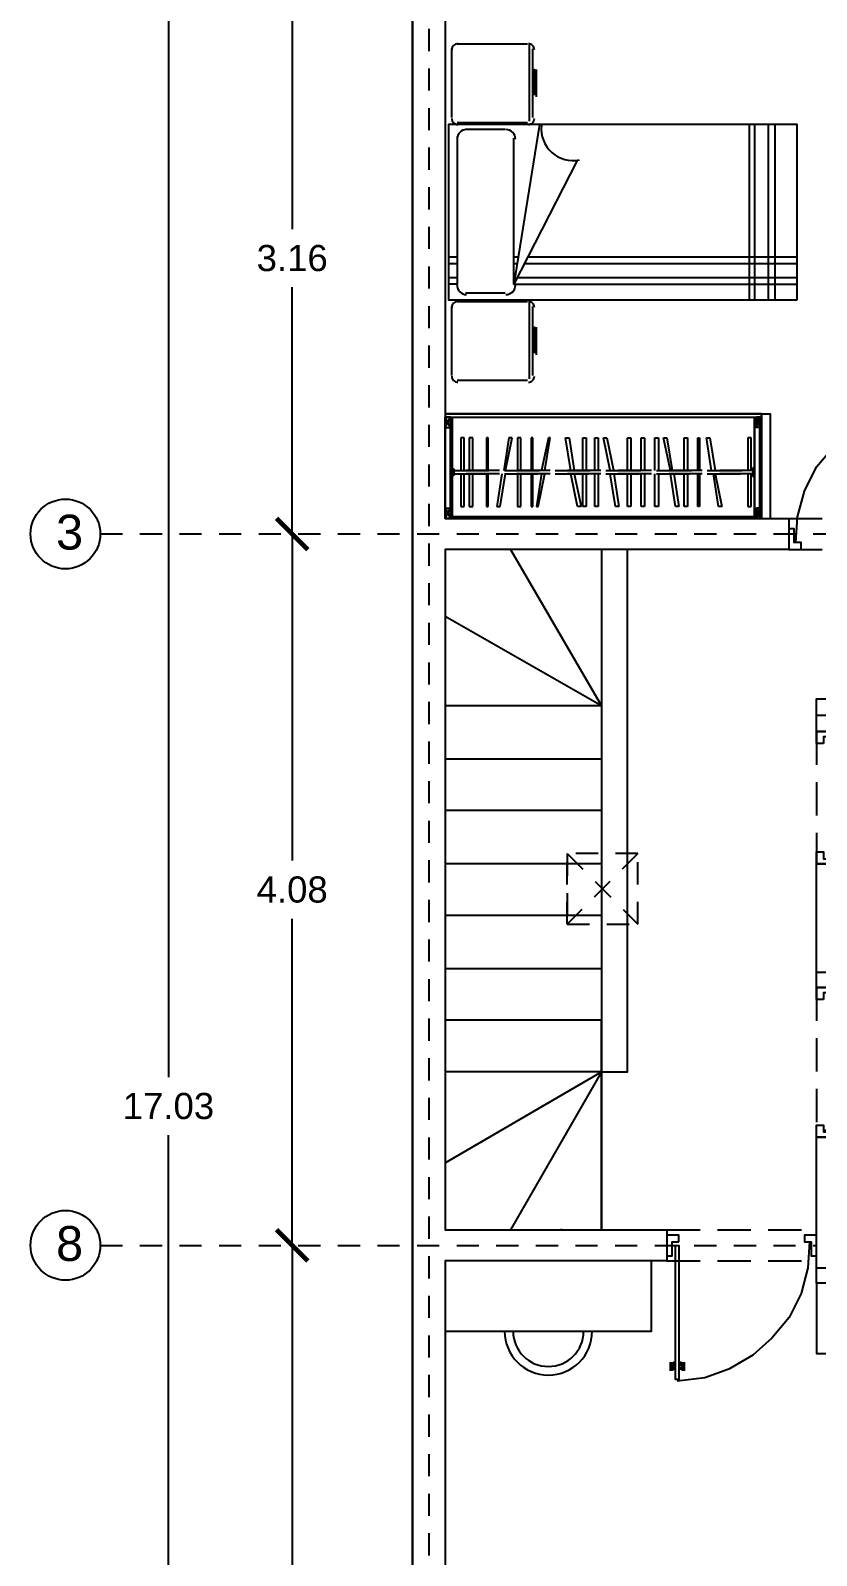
# Model space of a CAD drawing. Header units: metres. Extents: x -5 to 105, y 23 to 139.
# Drawn here: x 36.19 to 40.7, y 125.59 to 134.33 of the extents above; entities that cross this region are included whole.
import ezdxf

# ---------------------------------------------------------------- set-up
doc = ezdxf.new("R2010")
doc.units = ezdxf.units.M
doc.linetypes.add('DASHED2', pattern=[9.525, 6.35, -3.175])
for name, color, linetype in [('Carpinteria', 32, 'Continuous'), ('Cotas', 1, 'Continuous'), ('Ejes', 30, 'DASHED2'), ('Escalera', 252, 'Continuous'), ('Muebles', 41, 'Continuous'), ('Muros', 8, 'Continuous'), ('Proyecciones', 254, 'DASHED2'), ('Proyecciones Cubos de Luz', 254, 'DASHED2'), ('Puertas', 33, 'Continuous')]:
    doc.layers.add(name, color=color, linetype=linetype)
doc.styles.get("Standard").update_dxf_attribs({"font": 'arial.ttf'})
doc.dimstyles.new('Cotas', dxfattribs={"dimtxt": 0.15, "dimasz": 0.18, "dimexe": 0.18, "dimexo": 0.0625, "dimgap": 0.09, "dimtad": 0, "dimtih": 1, "dimtoh": 1, "dimzin": 0, "dimdsep": 46, "dimtxsty": 'Standard', "dimblk": 'ARCHTICK', "dimcen": 0.09, "dimse1": 1, "dimse2": 1, "dimclre": 30, "dimadec": 0, "dimazin": 0, "dimtfac": 1, "dimtofl": 0, "dimtmove": 0, "dimatfit": 3, "dimfxl": 1, "dimtolj": 1, "dimtzin": 0, "dimarcsym": 0})

# ---------------------------------------------------------------- blocks, each defined once
blk = doc.blocks.new('_ArchTick')
at = {"color": 0, "linetype": 'ByBlock', "const_width": 0.15}
blk.add_lwpolyline([(-0.5, -0.5), (0.5, 0.5)], dxfattribs=at)
blk = doc.blocks.new('*D62')
at = {"layer": 'Cotas', "color": 0, "lineweight": -2, "ltscale": 0.03, "transparency": 16777216}
for p, q in [((37.6902, 127.3675), (37.6902, 124.8209)), ((37.6902, 121.9411), (37.6902, 124.4876))]:
    blk.add_line(p, q, dxfattribs=at)
at = {"layer": 'Defpoints', "color": 0, "ltscale": 0.03, "transparency": 16777216}
for p in [(37.6902, 127.3675), (39.8386, 127.3675), (38.3805, 121.9411)]:
    blk.add_point(p, dxfattribs=at)
at = {"layer": 'Cotas', "color": 0, "lineweight": -2, "ltscale": 0.03, "transparency": 16777216, "xscale": 0.18, "yscale": 0.18, "zscale": 0.18}
for p, rotation in [((37.6902, 127.3675), 90), ((37.6902, 121.9411), 270)]:
    blk.add_blockref('_ArchTick', p, dxfattribs=dict(at, rotation=rotation))
at = {"layer": 'Cotas', "color": 0, "ltscale": 0.03, "transparency": 16777216, "insert": (37.6902, 124.6543), "char_height": 0.15, "attachment_point": 5}
blk.add_mtext('\\A1;5.43', dxfattribs=at)
blk = doc.blocks.new('*D63')
at = {"layer": 'Cotas', "color": 0, "lineweight": -2, "ltscale": 0.03, "transparency": 16777216}
for p, q in [((37.6902, 131.4462), (37.6902, 129.5734)), ((37.6902, 127.3675), (37.6902, 129.2402))]:
    blk.add_line(p, q, dxfattribs=at)
at = {"layer": 'Defpoints', "color": 0, "ltscale": 0.03, "transparency": 16777216}
for p in [(37.6902, 131.4462), (40.538, 131.4462), (39.8386, 127.3675)]:
    blk.add_point(p, dxfattribs=at)
at = {"layer": 'Cotas', "color": 0, "lineweight": -2, "ltscale": 0.03, "transparency": 16777216, "xscale": 0.18, "yscale": 0.18, "zscale": 0.18}
for p, rotation in [((37.6902, 131.4462), 90), ((37.6902, 127.3675), 270)]:
    blk.add_blockref('_ArchTick', p, dxfattribs=dict(at, rotation=rotation))
at = {"layer": 'Cotas', "color": 0, "ltscale": 0.03, "transparency": 16777216, "insert": (37.6902, 129.4068), "char_height": 0.15, "attachment_point": 5}
blk.add_mtext('\\A1;4.08', dxfattribs=at)
blk = doc.blocks.new('*D65')
at = {"layer": 'Cotas', "color": 0, "lineweight": -2, "ltscale": 0.03, "transparency": 16777216}
for p, q in [((36.9808, 136.5692), (36.9808, 128.3322)), ((36.9808, 119.5361), (36.9808, 127.9989))]:
    blk.add_line(p, q, dxfattribs=at)
at = {"layer": 'Defpoints', "color": 0, "ltscale": 0.03, "transparency": 16777216}
for p in [(36.9808, 136.5692), (36.9808, 136.5692), (37.6902, 119.5361)]:
    blk.add_point(p, dxfattribs=at)
at = {"layer": 'Cotas', "color": 0, "lineweight": -2, "ltscale": 0.03, "transparency": 16777216, "xscale": 0.18, "yscale": 0.18, "zscale": 0.18}
for p, rotation in [((36.9808, 136.5692), 90), ((36.9808, 119.5361), 270)]:
    blk.add_blockref('_ArchTick', p, dxfattribs=dict(at, rotation=rotation))
at = {"layer": 'Cotas', "color": 0, "ltscale": 0.03, "transparency": 16777216, "insert": (36.9808, 128.1656), "char_height": 0.15, "attachment_point": 5}
blk.add_mtext('\\A1;17.03', dxfattribs=at)
blk = doc.blocks.new('*D67')
at = {"layer": 'Cotas', "color": 0, "lineweight": -2, "ltscale": 0.03, "transparency": 16777216}
for p, q in [((45.2823, 128.9339), (45.2823, 128.2532)), ((45.2823, 127.2394), (45.2823, 127.9201))]:
    blk.add_line(p, q, dxfattribs=at)
at = {"layer": 'Defpoints', "color": 0, "ltscale": 0.03, "transparency": 16777216}
for p in [(43.602, 128.9339), (40.6957, 127.2394), (45.2823, 127.2394)]:
    blk.add_point(p, dxfattribs=at)
at = {"layer": 'Cotas', "color": 0, "lineweight": -2, "ltscale": 0.03, "transparency": 16777216, "xscale": 0.18, "yscale": 0.18, "zscale": 0.18}
for p, rotation in [((45.2823, 128.9339), 90), ((45.2823, 127.2394), 270)]:
    blk.add_blockref('_ArchTick', p, dxfattribs=dict(at, rotation=rotation))
at = {"layer": 'Cotas', "color": 0, "ltscale": 0.03, "transparency": 16777216, "insert": (45.2823, 128.0867), "char_height": 0.15, "attachment_point": 5}
blk.add_mtext('\\A1;1.69', dxfattribs=at)
blk = doc.blocks.new('*D71')
at = {"layer": 'Cotas', "color": 0, "lineweight": -2, "ltscale": 0.03, "transparency": 16777216}
for p, q in [((37.6902, 134.6087), (37.6902, 133.1941)), ((37.6902, 131.4462), (37.6902, 132.8608))]:
    blk.add_line(p, q, dxfattribs=at)
at = {"layer": 'Defpoints', "color": 0, "ltscale": 0.03, "transparency": 16777216}
for p in [(37.6902, 134.6087), (38.3903, 134.6087), (40.538, 131.4462)]:
    blk.add_point(p, dxfattribs=at)
at = {"layer": 'Cotas', "color": 0, "lineweight": -2, "ltscale": 0.03, "transparency": 16777216, "xscale": 0.18, "yscale": 0.18, "zscale": 0.18}
for p, rotation in [((37.6902, 134.6087), 90), ((37.6902, 131.4462), 270)]:
    blk.add_blockref('_ArchTick', p, dxfattribs=dict(at, rotation=rotation))
at = {"layer": 'Cotas', "color": 0, "ltscale": 0.03, "transparency": 16777216, "insert": (37.6902, 133.0274), "char_height": 0.15, "attachment_point": 5}
blk.add_mtext('\\A1;3.16', dxfattribs=at)
blk = doc.blocks.new('Puerta2')
at = {"lineweight": 25}
for points in [[(57.4207, 139.2663), (57.4207, 139.3057), (57.3518, 139.3057), (57.3518, 139.1875), (57.3813, 139.1875), (57.3813, 139.2663)], [(58.2089, 139.3057), (58.1399, 139.3057), (58.1399, 139.2663), (58.1793, 139.2663), (58.1793, 139.1875), (58.2089, 139.1875)], [(57.401, 139.2466), (57.4207, 139.2466), (57.4207, 138.4782), (57.401, 138.4782)]]:
    blk.add_lwpolyline(points, close=True, dxfattribs=at)
for points in [[(58.1695, 139.2663), (58.1596, 139.1186), (58.1202, 138.9708), (58.0513, 138.8328), (57.9527, 138.7146), (57.8444, 138.6161), (57.7064, 138.5373), (57.5685, 138.488), (57.4109, 138.4683)], [(57.3715, 138.5865), (57.3715, 138.5865)], [(57.3715, 138.5767), (57.3715, 138.5767)], [(57.3715, 138.5767), (57.3715, 138.5767)], [(57.3715, 138.5274), (57.3715, 138.5767)], [(57.3813, 138.5767), (57.3813, 138.5274)], [(57.3813, 138.557), (57.3912, 138.557), (57.3912, 138.5767), (57.401, 138.5767)], [(57.3813, 138.5471), (57.3912, 138.5471), (57.3912, 138.5373), (57.401, 138.5373)], [(57.4207, 138.5767), (57.4306, 138.5767), (57.4306, 138.557), (57.4404, 138.557)], [(57.4404, 138.5471), (57.4306, 138.5471), (57.4306, 138.5373), (57.4207, 138.5373)], [(57.4404, 138.5865), (57.4404, 138.5865)], [(57.4404, 138.5767), (57.4404, 138.5767)], [(57.4404, 138.5274), (57.4404, 138.5767)], [(57.4503, 138.5767), (57.4503, 138.5274)]]:
    blk.add_lwpolyline(points, dxfattribs=at)
blk = doc.blocks.new('Puerta1')
at = {"lineweight": 25}
for points in [[(59.3419, 134.5769), (59.3419, 134.6163), (59.2729, 134.6163), (59.2729, 134.5079), (59.3025, 134.5079), (59.3025, 134.5769)], [(60.0315, 134.6163), (59.9625, 134.6163), (59.9625, 134.5769), (60.002, 134.5769), (60.002, 134.5079), (60.0315, 134.5079)], [(59.3222, 134.5572), (59.3419, 134.5572), (59.3419, 133.8872), (59.3222, 133.8872)]]:
    blk.add_lwpolyline(points, close=True, dxfattribs=at)
for points in [[(60.002, 134.5424), (59.9921, 134.4488), (59.9527, 134.3207), (59.8936, 134.2025), (59.8049, 134.0941), (59.7064, 134.0055), (59.5882, 133.9365), (59.4601, 133.8971), (59.3419, 133.8872)], [(59.2926, 133.9956), (59.2926, 133.9956)], [(59.2926, 133.9464), (59.2926, 133.9956)], [(59.3025, 133.9956), (59.3025, 133.9464)], [(59.3025, 133.9759), (59.3123, 133.9759), (59.3123, 133.9858), (59.3222, 133.9858)], [(59.3025, 133.9661), (59.3123, 133.9661), (59.3123, 133.9464), (59.3222, 133.9464)], [(59.3419, 133.9858), (59.3517, 133.9858), (59.3517, 133.9759), (59.3616, 133.9759)], [(59.3616, 133.9661), (59.3517, 133.9661), (59.3517, 133.9464), (59.3419, 133.9464)], [(59.3616, 133.9956), (59.3616, 133.9956)], [(59.3616, 133.9464), (59.3616, 133.9956)], [(59.3714, 133.9956), (59.3714, 133.9464)], [(59.2926, 133.9464), (59.2926, 133.9464)], [(59.2926, 133.9365), (59.2926, 133.9365)], [(59.3616, 133.9464), (59.3616, 133.9464)], [(59.3616, 133.9365), (59.3616, 133.9365)]]:
    blk.add_lwpolyline(points, dxfattribs=at)
blk = doc.blocks.new('Rec2.1')
at = {"lineweight": 25}
for points in [[(69.9144, 146.094), (69.9144, 146.4881)], [(69.9341, 146.0644), (69.9341, 146.5078)], [(69.9439, 146.5176), (70.3479, 146.5176)], [(70.3774, 146.4881), (70.3774, 146.094)], [(69.8947, 146.2122), (69.8947, 146.3699)], [(69.9045, 146.36), (69.9045, 146.2122), (69.9045, 146.36)], [(69.9045, 146.3501), (69.9144, 146.3501)], [(69.9045, 146.2319), (69.9144, 146.2319)], [(68.5252, 145.0495), (68.5252, 146.0544)], [(68.5646, 145.0495), (68.5646, 146.0544)], [(68.6435, 145.0495), (68.6435, 146.0544)], [(68.673, 145.0495), (68.673, 146.0544)], [(70.3479, 146.0644), (69.9439, 146.0644)], [(69.6582, 145.2564), (70.0227, 145.9657), (68.3972, 145.9657)], [(69.875, 145.0495), (70.0227, 145.9657), (70.0227, 145.1283)], [(70.2986, 146.015), (70.072, 146.015)], [(70.3479, 145.1283), (70.3479, 145.9657), (70.3971, 145.9657)], [(70.003, 145.9263), (68.3972, 145.9263)], [(70.3971, 145.9263), (70.3479, 145.9263)], [(69.9636, 145.8475), (68.3972, 145.8475)], [(69.9439, 145.8081), (68.3972, 145.8081)], [(70.0227, 145.8081), (69.9932, 145.8081)], [(70.0227, 145.8475), (70.003, 145.8475)], [(70.3971, 145.8475), (70.3479, 145.8475)], [(70.3971, 145.8081), (70.3479, 145.8081)], [(70.072, 145.079), (70.2986, 145.079)], [(69.9144, 144.616), (69.9144, 145.0101)], [(69.9341, 144.5864), (69.9341, 145.0298)], [(69.9439, 145.0396), (70.3479, 145.0396)], [(70.3774, 145.0101), (70.3774, 144.616)], [(69.8947, 144.7342), (69.8947, 144.8918)], [(69.9045, 144.882), (69.9045, 144.7342), (69.9045, 144.882)], [(69.9045, 144.8721), (69.9144, 144.8721)], [(69.9045, 144.7539), (69.9144, 144.7539)], [(70.3479, 144.5864), (69.9439, 144.5864)]]:
    blk.add_lwpolyline(points, dxfattribs=at)
blk.add_lwpolyline([(68.3972, 146.0544), (68.3972, 145.0495), (70.3971, 145.0495), (70.3971, 146.0544)], close=True, dxfattribs=at)
for centre, radius, start, end in [((69.939, 146.493), 0.0345, 89.99993, 180.00007), ((70.3429, 146.493), 0.0345, 359.99993, 90.00007), ((69.939, 146.0989), 0.0345, 179.99993, 270.00007), ((70.0671, 145.9706), 0.0542, 89.99995, 180.00005), ((70.2937, 145.9706), 0.0542, 359.99995, 90.00005), ((70.3429, 146.0989), 0.0345, 269.99993, 0.00007), ((69.6828, 145.0741), 0.1823, 354.30908, 101.61804), ((70.0671, 145.1332), 0.0542, 179.99995, 270.00005), ((70.2937, 145.1332), 0.0542, 269.99995, 0.00005), ((69.939, 145.015), 0.0345, 89.99993, 180.00007), ((70.3429, 145.015), 0.0345, 359.99993, 90.00007), ((69.939, 144.6209), 0.0345, 179.99993, 270.00007), ((70.3429, 144.6209), 0.0345, 269.99993, 0.00007)]:
    blk.add_arc(centre, radius, start, end, dxfattribs=at)

msp = doc.modelspace()

# ---------------------------------------------------------------- linework, layer by layer
at = {"lineweight": 25}
for points in [[(39.2376, 127.4561), (39.2277, 127.4561)], [(39.8287, 127.4561), (39.8287, 127.4561)]]:
    msp.add_lwpolyline(points, dxfattribs=at)
at = {"layer": 'Carpinteria', "lineweight": 25}
for points in [[(38.6071, 132.1358), (38.5676, 132.1358), (40.4297, 132.1358), (40.4297, 131.5349)], [(40.3804, 132.1358), (40.3804, 131.5349)], [(38.5676, 132.1161), (38.5676, 132.1161)], [(38.5972, 132.057), (38.5676, 132.1161), (38.5676, 131.5349), (38.5972, 131.594)], [(38.5676, 132.057), (38.5972, 132.1161), (38.5676, 132.1161), (38.5676, 132.057), (38.5972, 132.057), (38.5972, 132.1161)], [(38.5676, 131.594), (38.5972, 131.5349), (38.5972, 132.1161), (38.6071, 132.1161), (38.6071, 131.5349), (38.5972, 131.5349), (38.5676, 131.5349), (38.5676, 131.594), (38.5972, 131.594), (38.5972, 131.5349)], [(38.6071, 131.5349), (38.6071, 132.1161)], [(40.341, 132.1161), (40.341, 132.1161)], [(40.3509, 132.057), (40.3706, 132.1161), (40.3509, 132.1161), (40.3706, 132.057)], [(40.3706, 132.1161), (40.3706, 132.057), (40.3509, 132.057), (40.3509, 132.1161)], [(40.3509, 131.5349), (40.3509, 131.594), (40.3706, 131.5349), (40.3706, 132.1161), (40.3804, 132.1161), (40.3804, 131.5349), (40.3706, 131.5349), (40.3706, 131.594), (40.3509, 131.594)], [(40.341, 131.5447), (38.6071, 131.5447)], [(40.341, 131.5349), (40.341, 131.5349)], [(40.3706, 131.594), (40.3509, 131.5349), (40.3706, 131.5349)], [(40.6957, 127.1507), (40.6957, 126.7468), (41.5725, 126.7468)]]:
    msp.add_lwpolyline(points, dxfattribs=at)
for points in [[(38.5676, 132.1161), (40.3804, 132.1161), (40.3804, 132.1358), (38.5676, 132.1358)], [(38.5676, 132.1161), (38.5676, 131.5349)], [(40.341, 131.5349), (40.341, 132.1161)], [(38.5676, 126.8749), (39.7499, 126.8749), (39.7499, 127.2788), (38.5676, 127.2788)]]:
    msp.add_lwpolyline(points, close=True, dxfattribs=at)
at = {"layer": 'Cotas'}
for centre in [(36.3902, 131.4462), (36.3902, 127.3675)]:
    msp.add_circle(centre, 0.2, dxfattribs=at)
at = {"layer": 'Ejes', "ltscale": 0.02}
for points in [[(38.4741, 138.4283), (38.4741, 117.7205)], [(36.5902, 131.4462), (41.5725, 131.4462)], [(40.6957, 130.4068), (46.3872, 130.4068)], [(40.6957, 128.9339), (46.3823, 128.9339)], [(36.5902, 127.3675), (40.6957, 127.3675)], [(40.6957, 127.2394), (46.3823, 127.2394)]]:
    msp.add_lwpolyline(points, dxfattribs=at)
at = {"layer": 'Escalera'}
for points in [[(38.942, 131.3575), (39.4642, 130.461), (38.5676, 130.9733)], [(39.4642, 130.461), (38.5676, 130.461)], [(39.4642, 130.1556), (38.5676, 130.1556)], [(39.4642, 129.86), (38.5676, 129.86)], [(39.4642, 129.5546), (38.5676, 129.5546)], [(39.4642, 129.259), (38.5676, 129.259)], [(39.4642, 128.9536), (38.5676, 128.9536)], [(39.4642, 128.6581), (38.5676, 128.6581)], [(39.4642, 127.4561), (39.4642, 128.6581)], [(39.4642, 128.3625), (38.5676, 128.3625)], [(38.5676, 127.8404), (39.4642, 128.3625), (38.942, 127.4561)], [(39.4642, 128.3625), (39.4642, 127.4561)]]:
    msp.add_lwpolyline(points, dxfattribs=at)
at = {"layer": 'Muebles'}
for radius, start, end in [(0.2512, 180.00003, 359.99997), (0.202, 180.00021, 359.99979)]:
    msp.add_arc((39.1588, 126.8749), radius, start, end, dxfattribs=at)
at = {"layer": 'Muros'}
msp.add_lwpolyline([(40.3903, 134.7072), (40.3903, 134.5299), (38.5676, 134.5299), (38.5676, 131.5349), (40.538, 131.5349), (40.538, 131.3575), (38.5676, 131.3575), (38.5676, 127.4561), (39.8386, 127.4561), (39.8386, 127.2788), (38.5676, 127.2788), (38.5676, 119.5361), (38.3805, 119.5361), (38.3805, 134.7072), (38.3805, 123.5547), (38.3805, 134.7072)], close=True, dxfattribs=at)
for points in [[(44.5774, 130.3132), (40.6957, 130.3132), (40.6957, 130.5004), (42.5183, 130.5004), (42.5183, 131.1506), (42.6956, 131.1506), (42.6956, 130.5004), (44.3902, 130.5004), (44.3902, 134.5299), (42.5774, 134.5299), (42.5774, 134.7072), (44.5774, 134.7072), (44.5774, 130.3132), (44.5774, 134.7072)], [(44.5872, 121.0524), (41.5725, 121.0524), (41.5725, 125.7222), (41.7597, 125.7222), (41.7597, 121.2396), (43.602, 121.2396), (43.602, 122.5893), (42.5183, 122.5893), (42.5183, 122.7765), (43.602, 122.7765), (43.602, 127.1507), (41.7597, 127.1507), (41.7597, 126.4906), (41.5725, 126.4906), (41.5725, 127.1507), (40.6957, 127.1507), (40.6957, 127.9881), (40.873, 127.9881), (40.873, 127.328), (43.7892, 127.328), (43.7892, 122.5893), (43.7892, 121.2396), (44.5872, 121.2396)]]:
    msp.add_lwpolyline(points, dxfattribs=at)
at = {"layer": 'Muros', "lineweight": 25}
msp.add_lwpolyline([(39.4642, 131.3575), (39.4642, 128.3625), (39.612, 128.3625), (39.612, 131.3575)], dxfattribs=at)
msp.add_lwpolyline([(40.6957, 129.5546), (40.873, 129.5546), (40.873, 129.0226), (43.602, 129.0226), (43.602, 129.5152), (43.7892, 129.5152), (43.7892, 128.8453), (40.6957, 128.8453)], close=True, dxfattribs=at)
at = {"layer": 'Proyecciones', "ltscale": 0.03}
for points in [[(38.676, 131.8107), (38.676, 131.9979), (38.6563, 131.9979), (38.6563, 131.8107)], [(38.7253, 131.8107), (38.7253, 131.9979), (38.7056, 131.9979), (38.7056, 131.8107)], [(38.8139, 131.8107), (38.8139, 131.9979), (38.8041, 131.9979), (38.8041, 131.8107)], [(38.9125, 131.8107), (38.9519, 131.9979), (38.9322, 131.9979), (38.9026, 131.8107)], [(39.0011, 131.8107), (39.0011, 131.9979), (38.9814, 131.9979), (38.9814, 131.8107)], [(39.0701, 131.8107), (39.0701, 131.9979), (39.0602, 131.9979), (39.0602, 131.8107)], [(39.1391, 131.8107), (39.1686, 131.9979), (39.1588, 131.9979), (39.1194, 131.8107)], [(39.2868, 131.8107), (39.2573, 131.9979), (39.277, 131.9979), (39.3065, 131.8107)], [(39.3558, 131.8107), (39.3558, 131.9979), (39.3755, 131.9979), (39.3755, 131.8107)], [(39.4248, 131.8107), (39.4248, 131.9979), (39.4445, 131.9979), (39.4445, 131.8107)], [(39.5134, 131.8107), (39.474, 131.9979), (39.4937, 131.9979), (39.5331, 131.8107)], [(39.612, 131.8107), (39.612, 131.9979), (39.6317, 131.9979), (39.6317, 131.8107)], [(39.6908, 131.8107), (39.6908, 131.9979), (39.7105, 131.9979), (39.7105, 131.8107)], [(39.7696, 131.8107), (39.7696, 131.9979), (39.7893, 131.9979), (39.7893, 131.8107)], [(39.8583, 131.8107), (39.8189, 131.9979), (39.8386, 131.9979), (39.8681, 131.8107)], [(39.9371, 131.8107), (39.9371, 131.9979), (39.9568, 131.9979), (39.9568, 131.8107)], [(40.0159, 131.8107), (40.0159, 131.9979), (40.0257, 131.9979), (40.0257, 131.8107)], [(40.0947, 131.8107), (40.0652, 131.9979), (40.0849, 131.9979), (40.1144, 131.8107)], [(40.3213, 131.8107), (40.3213, 131.9979), (40.3016, 131.9979), (40.3016, 131.8107)], [(38.6169, 131.7812), (38.6169, 131.8206), (38.6169, 131.7812), (38.6071, 131.7812), (38.6071, 131.8206), (38.6169, 131.8206)], [(38.6169, 131.8107), (40.3016, 131.8107)], [(38.6169, 131.791), (40.3312, 131.791), (38.6268, 131.791)], [(38.6563, 131.791), (38.6563, 131.6038), (38.676, 131.6038), (38.676, 131.791)], [(38.7056, 131.791), (38.7056, 131.6038), (38.7253, 131.6038), (38.7253, 131.791)], [(38.8041, 131.791), (38.8041, 131.6038), (38.8139, 131.6038), (38.8139, 131.791)], [(38.8928, 131.791), (38.8632, 131.6038), (38.8829, 131.6038), (38.9125, 131.791)], [(38.9814, 131.791), (38.9814, 131.6038), (39.0011, 131.6038), (39.0011, 131.791)], [(39.0602, 131.791), (39.0602, 131.6038), (39.0701, 131.6038), (39.0701, 131.791)], [(39.1194, 131.791), (39.0898, 131.6038), (39.0997, 131.6038), (39.1391, 131.791)], [(39.3065, 131.791), (39.346, 131.6038), (39.3263, 131.6038), (39.2868, 131.791)], [(39.3755, 131.791), (39.3755, 131.6038), (39.3558, 131.6038), (39.3558, 131.791)], [(39.4445, 131.791), (39.4445, 131.6038), (39.4248, 131.6038), (39.4248, 131.791)], [(39.5331, 131.791), (39.5627, 131.6038), (39.543, 131.6038), (39.5134, 131.791)], [(39.6317, 131.791), (39.6317, 131.6038), (39.612, 131.6038), (39.612, 131.791)], [(39.7105, 131.791), (39.7105, 131.6038), (39.6908, 131.6038), (39.6908, 131.791)], [(39.7893, 131.791), (39.7893, 131.6038), (39.7696, 131.6038), (39.7696, 131.791)], [(39.878, 131.791), (39.9075, 131.6038), (39.8878, 131.6038), (39.8583, 131.791)], [(39.9568, 131.791), (39.9568, 131.6038), (39.9371, 131.6038), (39.9371, 131.791)], [(40.0257, 131.791), (40.0257, 131.6038), (40.0159, 131.6038), (40.0159, 131.791)], [(40.1144, 131.791), (40.1538, 131.6038), (40.1341, 131.6038), (40.1046, 131.791)], [(40.3016, 131.791), (40.3016, 131.6038), (40.3213, 131.6038), (40.3213, 131.791)], [(40.3312, 131.7762), (40.341, 131.7762), (40.341, 131.8255), (40.3312, 131.8255), (40.3312, 131.7762)], [(40.538, 131.5349), (41.3952, 131.5349)], [(40.538, 131.3575), (41.3952, 131.3575), (41.3952, 130.5004)], [(40.6957, 130.3132), (40.6957, 129.5546)], [(40.6957, 128.8453), (40.6957, 127.9881)], [(39.8386, 127.4561), (40.6957, 127.4561)], [(39.8386, 127.2788), (40.6957, 127.2788)]]:
    msp.add_lwpolyline(points, dxfattribs=at)
msp.add_lwpolyline([(40.3312, 131.8107), (38.6268, 131.8107)], close=True, dxfattribs=at)
at = {"layer": 'Proyecciones Cubos de Luz', "lineweight": 25, "ltscale": 0.02}
msp.add_lwpolyline([(39.6711, 129.6137), (39.2671, 129.6137), (39.2671, 129.2098), (39.6711, 129.2098), (39.6711, 129.6137), (39.2671, 129.2098), (39.2671, 129.6137), (39.6711, 129.2098)], dxfattribs=at)

# ---------------------------------------------------------------- block references
at = {"layer": 'Muebles', "rotation": 180}
msp.add_blockref('Rec2.1', (108.9829, 278.8439), dxfattribs=at)
at = {"layer": 'Puertas', "rotation": 180}
msp.add_blockref('Puerta2', (98.7469, 270.6633), dxfattribs=at)
at = {"layer": 'Puertas', "xscale": -1, "rotation": 90}
for name, p in [('Puerta1', (175.312, 189.5861)), ('Puerta2', (180.0014, 186.197))]:
    msp.add_blockref(name, p, dxfattribs=at)
at = {"layer": 'Puertas'}
msp.add_blockref('Puerta2', (-17.5132, -11.8792), dxfattribs=at)

# ---------------------------------------------------------------- texts
at = {"layer": 'Cotas', "char_height": 0.2, "attachment_point": 1}
for s, insert in [('3', (36.3365, 131.5569)), ('8', (36.3365, 127.4782))]:
    msp.add_mtext_dynamic_manual_height_columns(s, width=0.39978, gutter_width=12.5, heights=[0], dxfattribs=dict(at, insert=insert))

# ---------------------------------------------------------------- dimensions: what is measured, and where the dimension line sits
at = {"layer": 'Cotas', "ltscale": 0.03}
dim = msp.add_linear_dim(base=(36.9808, 136.5692), p1=(37.6902, 119.5361), p2=(36.9808, 136.5692), angle=90, dimstyle='Cotas', dxfattribs=at)
dim.commit()
dim.dimension.update_dxf_attribs({"geometry": '*D65', "text_midpoint": (36.9808, 128.1656), "dimtype": 160})
for base, p1, p2, picture, middle in [((37.6902, 134.6087), (40.538, 131.4462), (38.3903, 134.6087), '*D71', (37.6902, 133.0274)), ((37.6902, 131.4462), (39.8386, 127.3675), (40.538, 131.4462), '*D63', (37.6902, 129.4068)), ((45.2823, 127.2394), (43.602, 128.9339), (40.6957, 127.2394), '*D67', (45.2823, 128.0867)), ((37.6902, 127.3675), (38.3805, 121.9411), (39.8386, 127.3675), '*D62', (37.6902, 124.6543))]:
    dim = msp.add_linear_dim(base=base, p1=p1, p2=p2, angle=90, dimstyle='Cotas', dxfattribs=at)
    dim.commit()
    dim.dimension.update_dxf_attribs({"geometry": picture, "text_midpoint": middle})

doc.saveas('drawing.dxf')
